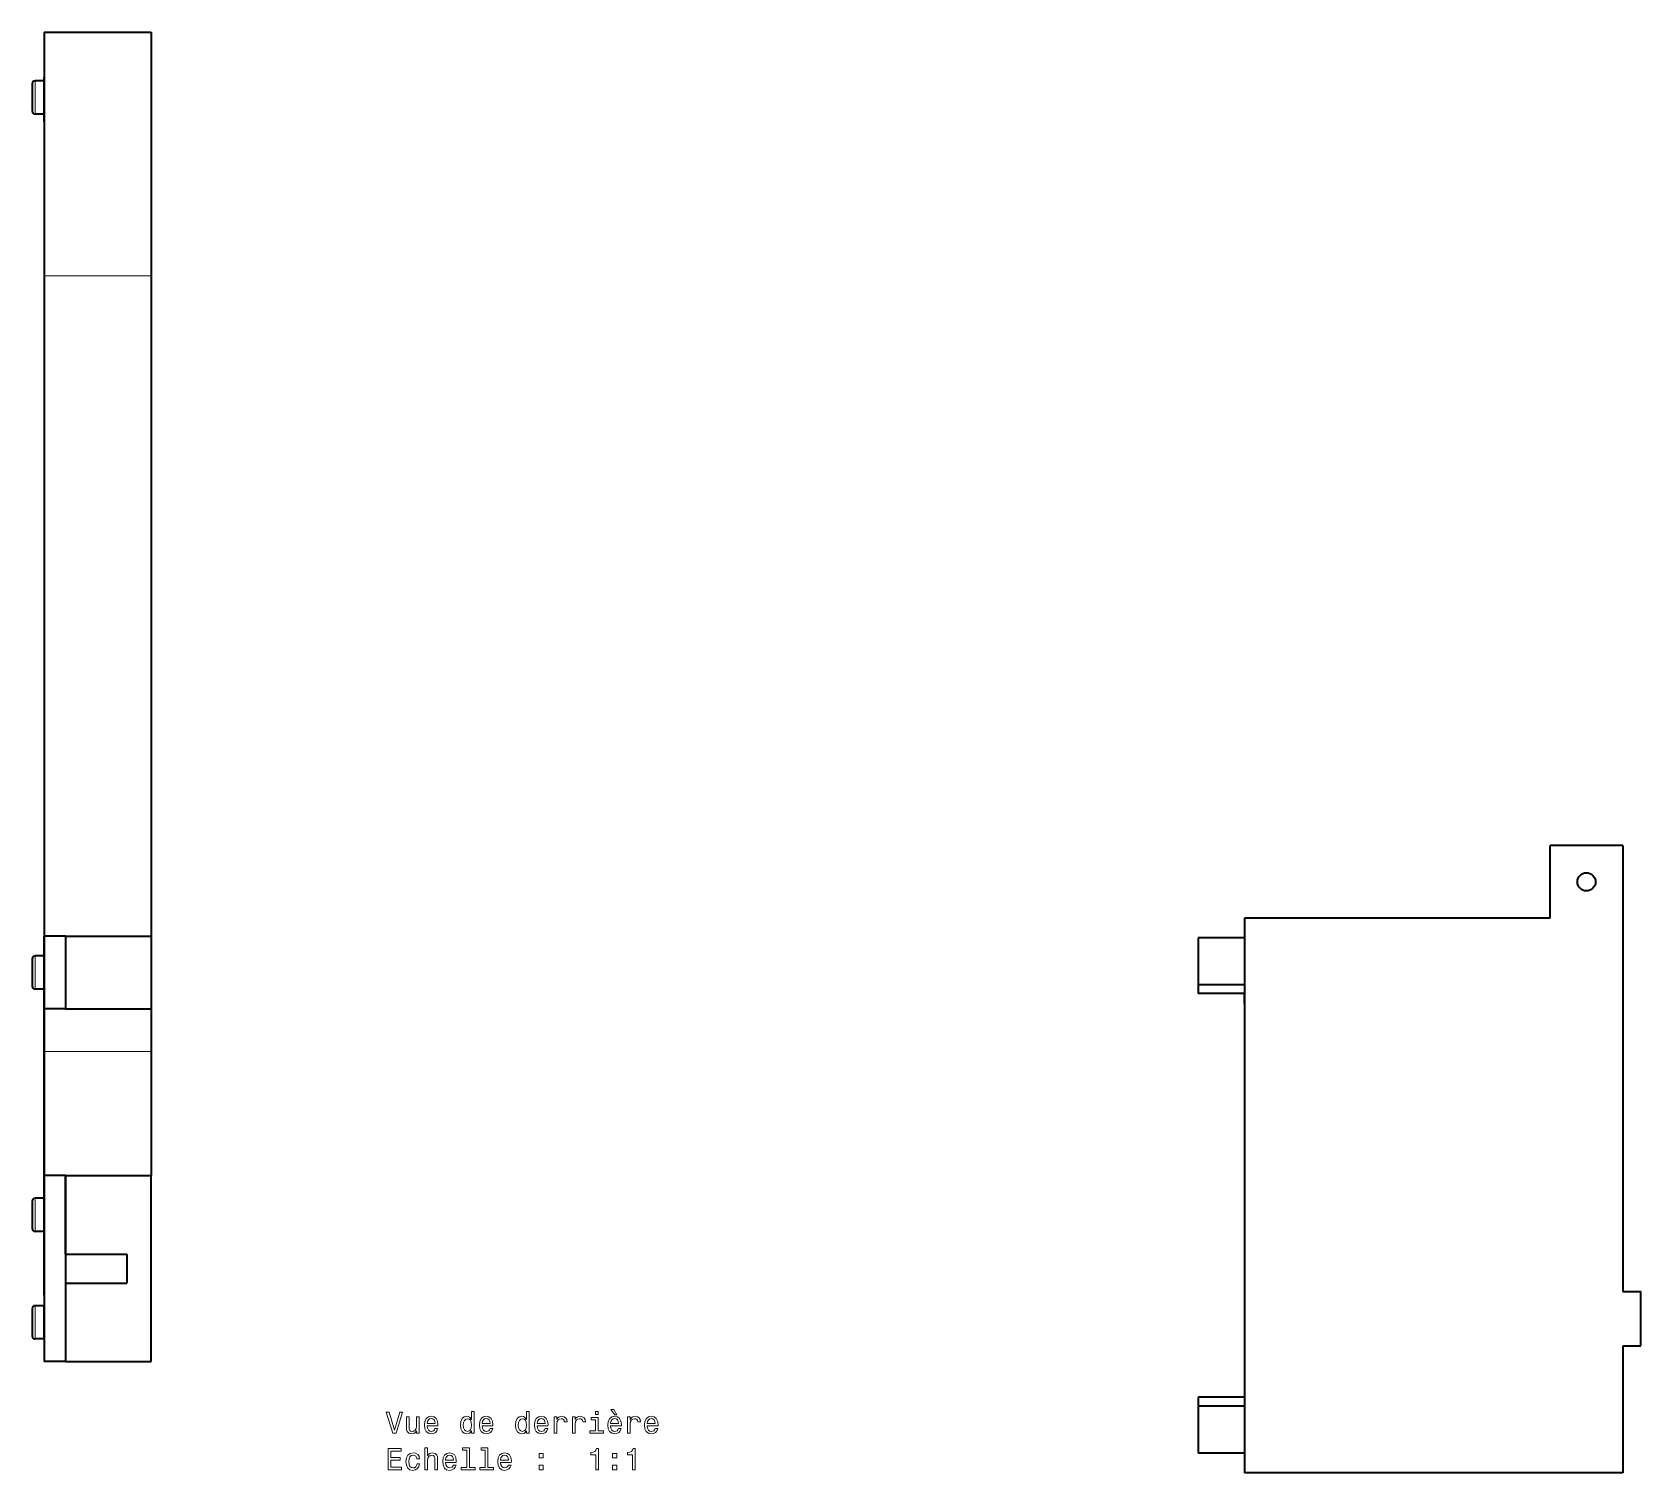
# Model space of a CAD drawing. Extents: x 146 to 1213, y 78 to 979.
# Drawn here: x 946.7 to 1213, y 300.1 to 538.5 of the extents above; entities that cross this region are included whole.
import ezdxf

# ---------------------------------------------------------------- set-up
doc = ezdxf.new("R2010")
doc.units = 0

msp = doc.modelspace()

# ---------------------------------------------------------------- linework, layer by layer
at = {"color": 7, "lineweight": 35}
for p, q in [((948.72, 538.52), (948.72, 498.2)), ((966.42, 538.52), (966.42, 498.2)), ((948.72, 536.72), (948.72, 498.2)), ((948.72, 530.97), (948.72, 498.2)), ((948.72, 525.08), (948.72, 498.2)), ((948.72, 498.2), (948.72, 388.91)), ((948.72, 498.2), (948.72, 388.91)), ((948.72, 498.2), (948.72, 388.91)), ((966.42, 498.2), (966.42, 388.91)), ((1147.4, 391.91), (1147.4, 300.11)), ((1198, 391.91), (1147.4, 391.91)), ((1210, 391.91), (1210, 330.11)), ((948.72, 345.46), (948.72, 369.84)), ((948.72, 369.84), (948.72, 345.46)), ((948.72, 349.31), (948.72, 369.84)), ((966.42, 369.84), (966.42, 349.31)), ((966.42, 318.51), (966.42, 349.31)), ((1210, 321.11), (1210, 300.11)), ((1210, 300.11), (1147.4, 300.11))]:
    msp.add_line(p, q, dxfattribs=at)
at = {"color": 7, "lineweight": 35, "ltscale": 0.4425}
msp.add_line((948.72, 538.52), (966.42, 538.52), dxfattribs=at)
at = {"color": 7, "lineweight": 35, "ltscale": 0.105614}
for p, q in [((946.72, 529.98), (946.72, 525.76)), ((946.72, 385.16), (946.72, 380.93)), ((946.72, 345.06), (946.72, 340.83)), ((946.72, 327.26), (946.72, 323.04))]:
    msp.add_line(p, q, dxfattribs=at)
at = {"color": 7, "lineweight": 13, "ltscale": 0.129083}
for p, q in [((947.22, 530.48), (947.22, 525.32)), ((948.62, 530.48), (948.62, 525.32)), ((947.22, 385.66), (947.22, 380.49)), ((948.62, 385.66), (948.62, 380.49))]:
    msp.add_line(p, q, dxfattribs=at)
at = {"color": 7, "lineweight": 35, "ltscale": 0.034999}
for p, q in [((948.62, 530.48), (947.22, 530.48)), ((948.62, 524.98), (947.22, 524.98)), ((948.62, 385.66), (947.22, 385.66)), ((948.62, 380.16), (947.22, 380.16)), ((948.62, 345.56), (947.22, 345.56)), ((948.62, 340.06), (947.22, 340.06)), ((948.62, 327.76), (947.22, 327.76)), ((948.62, 322.26), (947.22, 322.26))]:
    msp.add_line(p, q, dxfattribs=at)
at = {"color": 7, "lineweight": 35, "ltscale": 0.004613}
msp.add_line((948.72, 531.28), (948.72, 531.09), dxfattribs=at)
at = {"color": 7, "lineweight": 35, "ltscale": 0.02291}
msp.add_line((948.72, 530.17), (948.72, 531.09), dxfattribs=at)
at = {"color": 7, "lineweight": 35, "ltscale": 9.91821e-05}
msp.add_line((948.72, 530.98), (948.72, 530.97), dxfattribs=at)
at = {"color": 7, "lineweight": 35, "ltscale": 0.002882}
msp.add_line((948.72, 530.98), (948.72, 530.86), dxfattribs=at)
at = {"color": 7, "lineweight": 35, "ltscale": 0.011964}
msp.add_line((948.72, 530.38), (948.72, 530.86), dxfattribs=at)
at = {"color": 7, "lineweight": 35, "ltscale": 0.12439}
for p, q in [((948.72, 530.38), (948.72, 525.41)), ((948.72, 385.56), (948.72, 380.58)), ((948.72, 345.46), (948.72, 340.48)), ((948.72, 327.66), (948.72, 322.69))]:
    msp.add_line(p, q, dxfattribs=at)
at = {"color": 7, "lineweight": 35, "ltscale": 0.012404}
msp.add_line((948.72, 530.17), (948.72, 529.68), dxfattribs=at)
at = {"color": 7, "lineweight": 35, "ltscale": 0.013429}
msp.add_line((948.72, 529.68), (948.72, 529.14), dxfattribs=at)
at = {"color": 7, "lineweight": 35, "ltscale": 0.144972}
msp.add_line((948.72, 523.73), (948.72, 529.53), dxfattribs=at)
at = {"color": 7, "lineweight": 35, "ltscale": 0.102756}
msp.add_line((948.72, 529.14), (948.72, 525.03), dxfattribs=at)
at = {"color": 7, "lineweight": 35, "ltscale": 0.006886}
for p, q in [((946.72, 525.76), (946.72, 525.48)), ((946.72, 380.93), (946.72, 380.66)), ((946.72, 340.83), (946.72, 340.56)), ((946.72, 323.04), (946.72, 322.76))]:
    msp.add_line(p, q, dxfattribs=at)
at = {"color": 7, "lineweight": 13, "ltscale": 0.008417}
for p, q in [((947.22, 525.32), (947.22, 524.98)), ((948.62, 525.32), (948.62, 524.98)), ((947.22, 380.49), (947.22, 380.16)), ((948.62, 380.49), (948.62, 380.16))]:
    msp.add_line(p, q, dxfattribs=at)
at = {"color": 7, "lineweight": 35, "ltscale": 0.00811}
for p, q in [((948.72, 525.41), (948.72, 525.08)), ((948.72, 380.58), (948.72, 380.26)), ((948.72, 340.48), (948.72, 340.16)), ((948.72, 322.69), (948.72, 322.36))]:
    msp.add_line(p, q, dxfattribs=at)
at = {"color": 7, "lineweight": 35, "ltscale": 0.008751}
msp.add_line((948.72, 524.73), (948.72, 525.08), dxfattribs=at)
at = {"color": 7, "lineweight": 35, "ltscale": 0.341771}
msp.add_line((948.72, 498.2), (948.72, 484.53), dxfattribs=at)
at = {"color": 7, "lineweight": 13, "ltscale": 0.4425}
for p, q in [((948.72, 498.2), (966.42, 498.2)), ((948.72, 369.84), (966.42, 369.84))]:
    msp.add_line(p, q, dxfattribs=at)
at = {"color": 7, "lineweight": 35, "ltscale": 0.029386}
msp.add_line((948.72, 484.53), (948.72, 483.35), dxfattribs=at)
at = {"color": 7, "lineweight": 35, "ltscale": 0.224043}
msp.add_line((948.72, 483.35), (948.72, 474.39), dxfattribs=at)
at = {"color": 7, "lineweight": 35, "ltscale": 0.02378}
msp.add_line((948.72, 474.39), (948.72, 473.44), dxfattribs=at)
at = {"color": 7, "lineweight": 35, "ltscale": 0.422265}
msp.add_line((948.72, 473.44), (948.72, 456.55), dxfattribs=at)
at = {"color": 7, "lineweight": 35, "ltscale": 0.128416}
msp.add_line((948.72, 456.55), (948.72, 451.41), dxfattribs=at)
at = {"color": 7, "lineweight": 35, "ltscale": 0.10629}
msp.add_line((948.72, 451.41), (948.72, 447.16), dxfattribs=at)
at = {"color": 7, "lineweight": 35, "ltscale": 0.107159}
msp.add_line((948.72, 447.16), (948.72, 442.87), dxfattribs=at)
at = {"color": 7, "lineweight": 35, "ltscale": 0.361674}
msp.add_line((948.72, 442.87), (948.72, 428.41), dxfattribs=at)
at = {"color": 7, "lineweight": 35, "ltscale": 0.244137}
msp.add_line((948.72, 436.88), (948.72, 427.12), dxfattribs=at)
at = {"color": 7, "lineweight": 35, "ltscale": 0.263998}
msp.add_line((948.72, 434.23), (948.72, 423.67), dxfattribs=at)
at = {"color": 7, "lineweight": 35, "ltscale": 0.250799}
msp.add_line((948.72, 428.41), (948.72, 418.38), dxfattribs=at)
at = {"color": 7, "lineweight": 35, "ltscale": 0.157337}
msp.add_line((948.72, 423.67), (948.72, 417.38), dxfattribs=at)
at = {"color": 7, "lineweight": 35, "ltscale": 0.080775}
msp.add_line((948.72, 418.38), (948.72, 415.14), dxfattribs=at)
at = {"color": 7, "lineweight": 35, "ltscale": 0.041152}
msp.add_line((948.72, 417.38), (948.72, 415.73), dxfattribs=at)
at = {"color": 7, "lineweight": 35, "ltscale": 0.000951385}
msp.add_line((948.72, 415.73), (948.72, 415.69), dxfattribs=at)
at = {"color": 7, "lineweight": 35, "ltscale": 0.153728}
msp.add_line((948.72, 415.14), (948.72, 409), dxfattribs=at)
at = {"color": 7, "lineweight": 35, "ltscale": 0.002211}
msp.add_line((948.72, 409), (948.72, 408.91), dxfattribs=at)
at = {"color": 7, "lineweight": 35, "ltscale": 0.076708}
msp.add_line((948.72, 408.91), (948.72, 405.84), dxfattribs=at)
at = {"color": 7, "lineweight": 35, "ltscale": 0.060306}
msp.add_line((948.72, 405.84), (948.72, 403.43), dxfattribs=at)
at = {"color": 7, "lineweight": 35, "ltscale": 0.14248}
msp.add_line((948.72, 403.44), (948.72, 397.74), dxfattribs=at)
at = {"color": 7, "lineweight": 35, "ltscale": 0.3}
for p, q in [((1210, 403.91), (1198, 403.91)), ((1198, 391.91), (1198, 403.91)), ((1210, 403.91), (1210, 391.91)), ((948.72, 388.91), (948.72, 376.91)), ((952.22, 388.91), (952.22, 376.91)), ((952.22, 388.91), (952.22, 376.91)), ((966.42, 388.91), (966.42, 376.91))]:
    msp.add_line(p, q, dxfattribs=at)
at = {"color": 7, "lineweight": 35, "ltscale": 0.244997}
msp.add_line((948.72, 397.74), (948.72, 387.94), dxfattribs=at)
at = {"color": 7, "lineweight": 35, "ltscale": 0.075002}
msp.add_line((1147.4, 391.91), (1147.4, 388.91), dxfattribs=at)
at = {"color": 7, "lineweight": 35, "ltscale": 0.023655}
msp.add_line((948.72, 387.96), (948.72, 388.91), dxfattribs=at)
at = {"color": 7, "lineweight": 35, "ltscale": 0.0875}
for p, q in [((952.22, 388.91), (948.72, 388.91)), ((952.22, 388.91), (948.72, 388.91)), ((952.22, 376.91), (948.72, 376.91)), ((952.22, 349.31), (948.72, 349.31)), ((952.22, 318.51), (948.72, 318.51))]:
    msp.add_line(p, q, dxfattribs=at)
at = {"color": 7, "lineweight": 35, "ltscale": 0.355}
for p, q in [((952.22, 388.91), (966.42, 388.91)), ((952.22, 376.91), (966.42, 376.91)), ((952.22, 349.31), (966.42, 349.31)), ((952.22, 318.51), (966.42, 318.51))]:
    msp.add_line(p, q, dxfattribs=at)
at = {"color": 7, "lineweight": 35, "ltscale": 0.023582}
msp.add_line((948.72, 387.02), (948.72, 387.96), dxfattribs=at)
at = {"color": 7, "lineweight": 35, "ltscale": 0.05955}
msp.add_line((948.72, 387.94), (948.72, 385.56), dxfattribs=at)
at = {"color": 7, "lineweight": 35, "ltscale": 0.004784}
msp.add_line((948.72, 386.83), (948.72, 387.02), dxfattribs=at)
at = {"color": 7, "lineweight": 35, "ltscale": 2.74658e-05}
msp.add_line((948.72, 386.83), (948.72, 386.83), dxfattribs=at)
at = {"color": 7, "lineweight": 35, "ltscale": 0.006197}
msp.add_line((948.72, 386.58), (948.72, 386.83), dxfattribs=at)
at = {"color": 7, "lineweight": 35, "ltscale": 0.025475}
msp.add_line((948.72, 385.56), (948.72, 386.58), dxfattribs=at)
at = {"color": 7, "lineweight": 35, "ltscale": 0.192502}
for p, q in [((1147.4, 388.66), (1139.7, 388.66)), ((1147.4, 380.88), (1139.7, 380.88)), ((1147.4, 379.41), (1139.7, 379.41)), ((1147.4, 312.61), (1139.7, 312.61)), ((1147.4, 312.61), (1139.7, 312.61)), ((1147.4, 311.13), (1139.7, 311.13)), ((1147.4, 303.36), (1139.7, 303.36))]:
    msp.add_line(p, q, dxfattribs=at)
at = {"color": 7, "lineweight": 35, "ltscale": 0.194334}
for p, q in [((1139.7, 388.66), (1139.7, 380.88)), ((1139.7, 311.13), (1139.7, 303.36))]:
    msp.add_line(p, q, dxfattribs=at)
at = {"color": 7, "lineweight": 35, "ltscale": 0.036916}
for p, q in [((1139.7, 380.88), (1139.7, 379.41)), ((1139.7, 312.61), (1139.7, 311.13))]:
    msp.add_line(p, q, dxfattribs=at)
at = {"color": 7, "lineweight": 35, "ltscale": 0.006212}
for p, q in [((1147.4, 381.13), (1147.4, 380.88)), ((1147.4, 311.13), (1147.4, 310.88))]:
    msp.add_line(p, q, dxfattribs=at)
at = {"color": 7, "lineweight": 35, "ltscale": 0.260488}
msp.add_line((948.72, 369.84), (948.72, 380.26), dxfattribs=at)
at = {"color": 7, "lineweight": 35, "ltscale": 0.01758}
msp.add_line((948.72, 380.25), (948.72, 379.55), dxfattribs=at)
at = {"color": 7, "lineweight": 35, "ltscale": 0.000402069}
msp.add_line((948.72, 379.55), (948.72, 379.53), dxfattribs=at)
at = {"color": 7, "lineweight": 35, "ltscale": 0.242417}
msp.add_line((948.72, 379.53), (948.72, 369.84), dxfattribs=at)
at = {"color": 7, "lineweight": 35, "ltscale": 0.042501}
msp.add_line((1147.4, 377.71), (1147.4, 379.41), dxfattribs=at)
at = {"color": 7, "lineweight": 35, "ltscale": 0.176738}
for p, q in [((948.72, 369.84), (948.72, 376.91)), ((966.42, 376.91), (966.42, 369.84))]:
    msp.add_line(p, q, dxfattribs=at)
at = {"color": 7, "lineweight": 35, "ltscale": 0.325}
for p, q in [((948.72, 349.31), (948.72, 336.31)), ((952.22, 336.31), (952.22, 349.31)), ((952.22, 349.31), (952.22, 336.31)), ((948.72, 331.51), (948.72, 318.51)), ((952.22, 331.51), (952.22, 318.51)), ((952.22, 331.51), (952.22, 318.51))]:
    msp.add_line(p, q, dxfattribs=at)
at = {"color": 7, "lineweight": 13, "ltscale": 0.129084}
for p, q in [((947.22, 345.56), (947.22, 340.39)), ((948.62, 345.56), (948.62, 340.39)), ((947.22, 327.76), (947.22, 322.6)), ((948.62, 327.76), (948.62, 322.6))]:
    msp.add_line(p, q, dxfattribs=at)
at = {"color": 7, "lineweight": 13, "ltscale": 0.008416}
for p, q in [((947.22, 340.39), (947.22, 340.06)), ((948.62, 340.39), (948.62, 340.06)), ((947.22, 322.6), (947.22, 322.26)), ((948.62, 322.6), (948.62, 322.26))]:
    msp.add_line(p, q, dxfattribs=at)
at = {"color": 7, "lineweight": 35, "ltscale": 0.228542}
msp.add_line((948.72, 331.01), (948.72, 340.16), dxfattribs=at)
at = {"color": 7, "lineweight": 35, "ltscale": 0.046008}
msp.add_line((948.72, 340.15), (948.72, 338.31), dxfattribs=at)
at = {"color": 7, "lineweight": 35, "ltscale": 0.0375}
for p, q in [((948.72, 336.81), (948.72, 338.31)), ((948.72, 329.51), (948.72, 331.01))]:
    msp.add_line(p, q, dxfattribs=at)
at = {"color": 7, "lineweight": 35, "ltscale": 0.119794}
for p, q in [((948.72, 336.31), (948.72, 331.51)), ((952.22, 336.31), (952.22, 331.51)), ((962.42, 336.31), (962.42, 331.51))]:
    msp.add_line(p, q, dxfattribs=at)
at = {"color": 7, "lineweight": 35, "ltscale": 0.255}
for p, q in [((952.22, 336.31), (962.42, 336.31)), ((952.22, 331.51), (962.42, 331.51))]:
    msp.add_line(p, q, dxfattribs=at)
at = {"color": 7, "lineweight": 35, "ltscale": 0.075}
for p, q in [((1210, 330.11), (1213, 330.11)), ((1210, 321.11), (1213, 321.11))]:
    msp.add_line(p, q, dxfattribs=at)
at = {"color": 7, "lineweight": 35, "ltscale": 0.225}
msp.add_line((1213, 321.11), (1213, 330.11), dxfattribs=at)
at = {"color": 7, "lineweight": 13}
for points in [[(1007.57, 310.16), (1006.69, 307.18), (1005.79, 310.16), (1005.31, 310.16), (1006.44, 306.66), (1006.95, 306.66), (1008.05, 310.16)], [(1010.77, 309.37), (1010.33, 309.37), (1010.33, 307.8), (1010.28, 307.44), (1010.13, 307.18), (1009.91, 307.02), (1009.61, 306.96), (1009.37, 307.01), (1009.22, 307.13), (1009.14, 307.33), (1009.12, 307.63), (1009.12, 309.37), (1008.67, 309.37), (1008.67, 307.59), (1008.69, 307.23), (1008.78, 306.93), (1009.08, 306.66), (1009.54, 306.56), (1009.8, 306.6), (1010.01, 306.69), (1010.2, 306.84), (1010.35, 307.07), (1010.35, 306.66), (1010.77, 306.66)], [(1012.11, 307.88), (1013.89, 307.88), (1013.89, 308.09), (1013.81, 308.67), (1013.59, 309.1), (1013.24, 309.37), (1012.77, 309.46), (1012.31, 309.36), (1011.95, 309.08), (1011.73, 308.62), (1011.65, 308.01), (1011.72, 307.39), (1011.95, 306.94), (1012.3, 306.66), (1012.75, 306.56), (1013.15, 306.63), (1013.47, 306.8), (1013.7, 307.07), (1013.84, 307.43), (1013.4, 307.43), (1013.31, 307.23), (1013.18, 307.08), (1012.81, 306.96), (1012.52, 307.02), (1012.3, 307.19), (1012.16, 307.48), (1012.11, 307.87)], [(1012.11, 308.26), (1012.17, 308.6), (1012.3, 308.86), (1012.51, 309.02), (1012.78, 309.07), (1013.05, 309.02), (1013.26, 308.86), (1013.38, 308.6), (1013.43, 308.26)], [(1019.46, 307.08), (1019.46, 306.66), (1019.9, 306.66), (1019.9, 310.28), (1019.46, 310.28), (1019.46, 308.95), (1019.13, 309.34), (1018.92, 309.43), (1018.68, 309.46), (1018.25, 309.36), (1017.92, 309.08), (1017.7, 308.62), (1017.63, 308.01), (1017.7, 307.4), (1017.92, 306.94), (1018.25, 306.66), (1018.68, 306.56), (1018.92, 306.6), (1019.13, 306.69)], [(1018.76, 309.06), (1019.05, 308.99), (1019.27, 308.8), (1019.4, 308.47), (1019.45, 308.01), (1019.4, 307.55), (1019.27, 307.23), (1019.05, 307.03), (1018.76, 306.96), (1018.48, 307.03), (1018.27, 307.23), (1018.13, 307.56), (1018.08, 308.01), (1018.13, 308.46), (1018.27, 308.79), (1018.48, 308.99)], [(1021.22, 307.88), (1022.99, 307.88), (1023, 308.09), (1022.92, 308.67), (1022.7, 309.1), (1022.34, 309.37), (1021.88, 309.46), (1021.42, 309.36), (1021.06, 309.08), (1020.84, 308.62), (1020.76, 308.01), (1020.83, 307.39), (1021.06, 306.94), (1021.41, 306.66), (1021.86, 306.56), (1022.25, 306.63), (1022.58, 306.8), (1022.81, 307.07), (1022.95, 307.43), (1022.51, 307.43), (1022.42, 307.23), (1022.29, 307.08), (1021.92, 306.96), (1021.63, 307.02), (1021.41, 307.19), (1021.27, 307.48), (1021.22, 307.87)], [(1021.22, 308.26), (1021.27, 308.6), (1021.41, 308.86), (1021.62, 309.02), (1021.89, 309.07), (1022.16, 309.02), (1022.36, 308.86), (1022.49, 308.6), (1022.54, 308.26)], [(1028.57, 307.08), (1028.57, 306.66), (1029.01, 306.66), (1029.01, 310.28), (1028.57, 310.28), (1028.57, 308.95), (1028.23, 309.34), (1028.03, 309.43), (1027.79, 309.46), (1027.36, 309.36), (1027.03, 309.08), (1026.81, 308.62), (1026.74, 308.01), (1026.81, 307.4), (1027.03, 306.94), (1027.36, 306.66), (1027.79, 306.56), (1028.03, 306.6), (1028.24, 306.69)], [(1027.87, 309.06), (1028.16, 308.99), (1028.38, 308.8), (1028.51, 308.47), (1028.56, 308.01), (1028.51, 307.55), (1028.38, 307.23), (1028.16, 307.03), (1027.87, 306.96), (1027.59, 307.03), (1027.38, 307.23), (1027.24, 307.56), (1027.19, 308.01), (1027.24, 308.46), (1027.38, 308.79), (1027.59, 308.99)], [(1030.33, 307.88), (1032.1, 307.88), (1032.11, 308.09), (1032.03, 308.67), (1031.81, 309.1), (1031.45, 309.37), (1030.98, 309.46), (1030.52, 309.36), (1030.17, 309.08), (1029.94, 308.62), (1029.86, 308.01), (1029.94, 307.39), (1030.17, 306.94), (1030.51, 306.66), (1030.97, 306.56), (1031.36, 306.63), (1031.68, 306.8), (1031.92, 307.07), (1032.06, 307.43), (1031.62, 307.43), (1031.53, 307.23), (1031.4, 307.08), (1031.02, 306.96), (1030.74, 307.02), (1030.52, 307.19), (1030.38, 307.48), (1030.33, 307.87)], [(1030.33, 308.26), (1030.38, 308.6), (1030.52, 308.86), (1030.73, 309.02), (1031, 309.07), (1031.27, 309.02), (1031.47, 308.86), (1031.6, 308.6), (1031.64, 308.26)], [(1033.14, 306.66), (1033.59, 306.66), (1033.59, 308.21), (1033.63, 308.58), (1033.77, 308.85), (1033.99, 309.01), (1034.29, 309.06), (1034.51, 309.03), (1034.67, 308.93), (1034.78, 308.76), (1034.81, 308.52), (1035.26, 308.52), (1035.2, 308.93), (1035.03, 309.22), (1034.76, 309.4), (1034.38, 309.46), (1034.12, 309.42), (1033.9, 309.32), (1033.7, 309.15), (1033.55, 308.92), (1033.55, 309.37), (1033.14, 309.37)], [(1036.18, 306.66), (1036.62, 306.66), (1036.62, 308.21), (1036.67, 308.58), (1036.8, 308.85), (1037.02, 309.01), (1037.32, 309.06), (1037.54, 309.03), (1037.71, 308.93), (1037.81, 308.76), (1037.85, 308.52), (1038.3, 308.52), (1038.24, 308.93), (1038.07, 309.22), (1037.79, 309.4), (1037.41, 309.46), (1037.16, 309.42), (1036.93, 309.32), (1036.74, 309.15), (1036.58, 308.92), (1036.58, 309.37), (1036.18, 309.37)], [(1040.4, 307.03), (1040.4, 309.27), (1039.26, 309.27), (1039.26, 308.9), (1039.96, 308.9), (1039.96, 307.03), (1039.05, 307.03), (1039.05, 306.66), (1041.32, 306.66), (1041.32, 307.03)], [(1040.42, 310.28), (1039.95, 310.28), (1039.95, 309.77), (1040.42, 309.77)], [(1042.47, 307.88), (1044.25, 307.88), (1044.25, 308.09), (1044.17, 308.67), (1043.95, 309.1), (1043.6, 309.37), (1043.13, 309.46), (1042.67, 309.36), (1042.32, 309.08), (1042.09, 308.62), (1042.01, 308.01), (1042.08, 307.39), (1042.31, 306.94), (1042.66, 306.66), (1043.11, 306.56), (1043.51, 306.63), (1043.83, 306.8), (1044.07, 307.07), (1044.2, 307.43), (1043.76, 307.43), (1043.67, 307.23), (1043.54, 307.08), (1043.17, 306.96), (1042.88, 307.02), (1042.66, 307.19), (1042.52, 307.48), (1042.47, 307.87)], [(1042.47, 308.26), (1042.53, 308.6), (1042.66, 308.86), (1042.87, 309.02), (1043.14, 309.07), (1043.41, 309.02), (1043.62, 308.86), (1043.74, 308.6), (1043.79, 308.26)], [(1043.49, 309.73), (1042.98, 310.59), (1042.49, 310.59), (1043.19, 309.73)], [(1045.29, 306.66), (1045.73, 306.66), (1045.73, 308.21), (1045.77, 308.58), (1045.91, 308.85), (1046.13, 309.01), (1046.43, 309.06), (1046.65, 309.03), (1046.82, 308.93), (1046.92, 308.76), (1046.95, 308.52), (1047.4, 308.52), (1047.34, 308.93), (1047.18, 309.22), (1046.9, 309.4), (1046.52, 309.46), (1046.26, 309.42), (1046.04, 309.32), (1045.85, 309.15), (1045.69, 308.92), (1045.69, 309.37), (1045.29, 309.37)], [(1048.54, 307.88), (1050.32, 307.88), (1050.32, 308.09), (1050.24, 308.67), (1050.02, 309.1), (1049.67, 309.37), (1049.2, 309.46), (1048.74, 309.36), (1048.39, 309.08), (1048.16, 308.62), (1048.08, 308.01), (1048.16, 307.39), (1048.38, 306.94), (1048.73, 306.66), (1049.18, 306.56), (1049.58, 306.63), (1049.9, 306.8), (1050.14, 307.07), (1050.27, 307.43), (1049.83, 307.43), (1049.74, 307.23), (1049.61, 307.08), (1049.24, 306.96), (1048.95, 307.02), (1048.74, 307.19), (1048.59, 307.48), (1048.54, 307.87)], [(1048.54, 308.26), (1048.6, 308.6), (1048.74, 308.86), (1048.94, 309.02), (1049.21, 309.07), (1049.48, 309.02), (1049.69, 308.86), (1049.81, 308.6), (1049.86, 308.26)], [(1005.64, 300.61), (1007.85, 300.61), (1007.85, 301.03), (1006.1, 301.03), (1006.1, 302.22), (1007.66, 302.22), (1007.66, 302.64), (1006.1, 302.64), (1006.1, 303.69), (1007.81, 303.69), (1007.81, 304.11), (1005.64, 304.11)], [(1011.72, 300.61), (1012.17, 300.61), (1012.17, 302.17), (1012.21, 302.53), (1012.36, 302.79), (1012.59, 302.96), (1012.89, 303.02), (1013.13, 302.97), (1013.28, 302.83), (1013.36, 302.6), (1013.38, 302.3), (1013.38, 300.61), (1013.83, 300.61), (1013.83, 302.39), (1013.81, 302.75), (1013.72, 303.05), (1013.42, 303.32), (1012.95, 303.41), (1012.7, 303.38), (1012.48, 303.28), (1012.3, 303.13), (1012.17, 302.93), (1012.17, 304.23), (1011.72, 304.23)], [(1018.68, 303.86), (1018.68, 300.98), (1017.76, 300.98), (1017.76, 300.61), (1020.03, 300.61), (1020.03, 300.98), (1019.12, 300.98), (1019.12, 304.23), (1017.98, 304.23), (1017.98, 303.86)], [(1021.71, 303.86), (1021.71, 300.98), (1020.8, 300.98), (1020.8, 300.61), (1023.07, 300.61), (1023.07, 300.98), (1022.16, 300.98), (1022.16, 304.23), (1021.02, 304.23), (1021.02, 303.86)], [(1040, 300.61), (1040.46, 300.61), (1040.46, 304.14), (1040.12, 304.14), (1040.03, 303.83), (1039.84, 303.62), (1039.57, 303.5), (1039.18, 303.46), (1039.18, 303.1), (1040, 303.1)], [(1046.07, 300.61), (1046.53, 300.61), (1046.53, 304.14), (1046.19, 304.14), (1046.1, 303.83), (1045.92, 303.62), (1045.64, 303.5), (1045.26, 303.46), (1045.26, 303.1), (1046.07, 303.1)], [(1010.41, 302.42), (1010.85, 302.42), (1010.76, 302.82), (1010.54, 303.14), (1010.2, 303.34), (1009.77, 303.41), (1009.28, 303.31), (1008.91, 303.03), (1008.68, 302.57), (1008.6, 301.96), (1008.68, 301.35), (1008.9, 300.89), (1009.26, 300.61), (1009.75, 300.51), (1010.18, 300.59), (1010.52, 300.8), (1010.75, 301.13), (1010.86, 301.58), (1010.43, 301.58), (1010.36, 301.3), (1010.22, 301.08), (1010.01, 300.95), (1009.77, 300.91), (1009.46, 300.98), (1009.24, 301.18), (1009.1, 301.51), (1009.06, 301.97), (1009.1, 302.43), (1009.24, 302.75), (1009.47, 302.96), (1009.77, 303.03), (1010.03, 302.98), (1010.23, 302.86), (1010.36, 302.67)], [(1015.15, 301.84), (1016.92, 301.84), (1016.93, 302.04), (1016.85, 302.62), (1016.62, 303.06), (1016.27, 303.32), (1015.8, 303.41), (1015.34, 303.31), (1014.99, 303.03), (1014.76, 302.57), (1014.68, 301.97), (1014.76, 301.35), (1014.99, 300.89), (1015.33, 300.61), (1015.79, 300.51), (1016.18, 300.58), (1016.5, 300.75), (1016.74, 301.02), (1016.88, 301.39), (1016.44, 301.39), (1016.35, 301.19), (1016.22, 301.03), (1015.84, 300.91), (1015.56, 300.97), (1015.34, 301.14), (1015.2, 301.43), (1015.15, 301.82)], [(1015.15, 302.21), (1015.2, 302.56), (1015.34, 302.81), (1015.55, 302.97), (1015.82, 303.03), (1016.09, 302.97), (1016.29, 302.81), (1016.42, 302.56), (1016.46, 302.21)], [(1024.26, 301.84), (1026.03, 301.84), (1026.04, 302.04), (1025.95, 302.62), (1025.73, 303.06), (1025.38, 303.32), (1024.91, 303.41), (1024.45, 303.31), (1024.1, 303.03), (1023.87, 302.57), (1023.79, 301.97), (1023.87, 301.35), (1024.09, 300.89), (1024.44, 300.61), (1024.9, 300.51), (1025.29, 300.58), (1025.61, 300.75), (1025.85, 301.02), (1025.99, 301.39), (1025.55, 301.39), (1025.46, 301.19), (1025.32, 301.03), (1024.95, 300.91), (1024.66, 300.97), (1024.45, 301.14), (1024.31, 301.43), (1024.26, 301.82)], [(1024.26, 302.21), (1024.31, 302.56), (1024.45, 302.81), (1024.65, 302.97), (1024.93, 303.03), (1025.19, 302.97), (1025.4, 302.81), (1025.53, 302.56), (1025.57, 302.21)], [(1030.64, 302.57), (1031.33, 302.57), (1031.33, 303.32), (1030.64, 303.32)], [(1030.64, 300.61), (1031.33, 300.61), (1031.33, 301.36), (1030.64, 301.36)], [(1042.78, 302.57), (1043.48, 302.57), (1043.48, 303.32), (1042.78, 303.32)], [(1042.78, 300.61), (1043.48, 300.61), (1043.48, 301.36), (1042.78, 301.36)]]:
    msp.add_lwpolyline(points, close=True, dxfattribs=at)
at = {"color": 7, "lineweight": 35}
msp.add_circle((1204, 397.91), 1.5, dxfattribs=at)
for centre, radius, start, end in [((947.22, 529.98), 0.5, 90, 180), ((948.62, 530.38), 0.1, 0.0336, 89.9664), ((947.22, 525.48), 0.5, 180, 270), ((948.62, 525.08), 0.1, 270.0336, 359.9664), ((947.22, 385.16), 0.5, 90, 180), ((948.62, 385.56), 0.1, 0.0336, 89.9664), ((947.22, 380.66), 0.5, 180, 270), ((948.62, 380.26), 0.1, 270.0336, 359.9664), ((947.22, 345.06), 0.5, 90, 180), ((948.62, 345.46), 0.1, 0.0336, 89.9664), ((947.22, 340.56), 0.5, 180, 270), ((948.62, 340.16), 0.1, 270.0336, 359.9664), ((947.22, 327.26), 0.5, 90, 180), ((948.62, 327.66), 0.1, 0.0336, 89.9664), ((947.22, 322.76), 0.5, 180, 270), ((948.62, 322.36), 0.1, 270.0336, 359.9664)]:
    msp.add_arc(centre, radius, start, end, dxfattribs=at)

doc.saveas('drawing.dxf')
